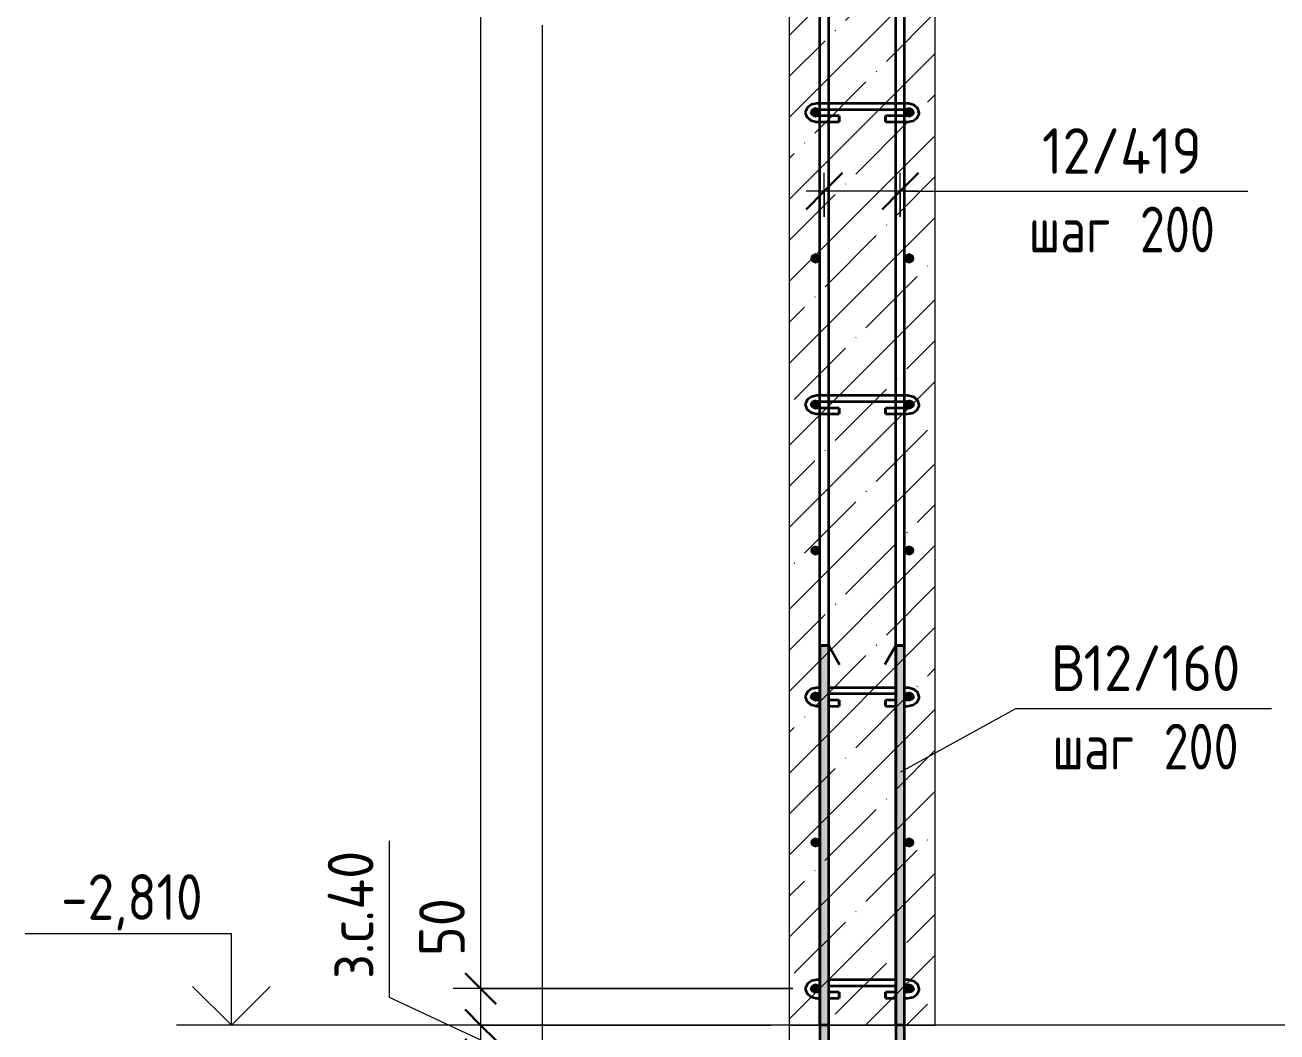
# Model space of a CAD drawing. Header units: millimetres. Extents: x -420 to 46222, y -4716 to 36443.
# Drawn here: x 38748 to 40462, y -2819 to -1440 of the extents above; entities that cross this region are included whole.
import ezdxf

# ---------------------------------------------------------------- set-up
doc = ezdxf.new("R2010")
doc.units = ezdxf.units.MM
for name, color, linetype, lineweight in [('AA_Dim', 7, 'Continuous', 9), ('AA_Dim-25', 7, 'Continuous', 9), ('AA_Oformlenie', 7, 'Continuous', 9), ('AA_Vinoska', 7, 'Continuous', 9), ('AA_Visotnaya otmetka', 7, 'Continuous', 9), ('AF_Stena', 7, 'Continuous', 20), ('AF_Stena_Опалубка', 253, 'Continuous', 20), ('KR_Armatura', 7, 'Continuous', 20), ('KR_Armatura_Tonkie', 7, 'Continuous', 20), ('KR_Fundament', 7, 'Continuous', 20)]:
    doc.layers.add(name, color=color, linetype=linetype, lineweight=lineweight)
doc.styles.add('ISOCPEUR_6', font='isocpeur.ttf', dxfattribs={"width": 0.9, "height": 62.5})
doc.styles.add('ISOCPEUR_7', font='isocpeur.ttf', dxfattribs={"width": 0.85, "height": 62.5})
doc.styles.add('ISOCPEUR_8', font='isocpeur.ttf', dxfattribs={"width": 0.8, "height": 62.5})
doc.dimstyles.new('00_Точн_3_знака__прозр__2', dxfattribs={"dimscale": 304.8, "dimtxt": 62.248823, "dimasz": 0.139436, "dimexe": 0.123031, "dimexo": 0.082021, "dimgap": 0.008202, "dimtad": 1, "dimdec": 3, "dimrnd": 0.001, "dimdsep": 46, "dimtxsty": 'ISOCPEUR_6', "dimblk1": 'OBLIQUE', "dimblk2": 'OBLIQUE', "dimsah": 1, "dimcen": 0.09, "dimdle": 0.123031, "dimazin": 0, "dimtfac": 1, "dimtdec": 4, "dimtix": 1, "dimtmove": 1, "dimatfit": 3, "dimfxl": 1, "dimtvp": 1, "dimtolj": 1, "dimtzin": 0, "dimlwd": 18, "dimlwe": 18, "dimarcsym": 2})
doc.dimstyles.new('00_Точн_3_знака__прозр__3', dxfattribs={"dimscale": 304.8, "dimtxt": 62.248823, "dimasz": 0.139436, "dimexe": 0.123031, "dimexo": 0.082021, "dimgap": 0.008202, "dimtad": 1, "dimdec": 3, "dimrnd": 0.001, "dimdsep": 46, "dimtxsty": 'ISOCPEUR_6', "dimblk1": 'OBLIQUE', "dimblk2": 'OBLIQUE', "dimsah": 1, "dimcen": 0.09, "dimdle": 0.123031, "dimazin": 0, "dimtfac": 1, "dimtdec": 4, "dimtix": 1, "dimtmove": 0, "dimatfit": 3, "dimfxl": 1, "dimtvp": 1, "dimtolj": 1, "dimtzin": 0, "dimlwd": 18, "dimlwe": 18, "dimarcsym": 2})
doc.dimstyles.new('10_Раскладка_арматуры_с_засечками_1', dxfattribs={"dimscale": 304.8, "dimtxt": 0.18, "dimasz": 0.164042, "dimexe": 0.082021, "dimexo": 0, "dimgap": 0, "dimtad": 1, "dimdec": 3, "dimrnd": 0.001, "dimdsep": 46, "dimtxsty": 'ISOCPEUR_8', "dimblk1": 'OBLIQUE', "dimblk2": 'OBLIQUE', "dimsah": 1, "dimcen": 0.09, "dimdle": 0.082021, "dimazin": 0, "dimtfac": 1, "dimtdec": 4, "dimtix": 1, "dimtmove": 0, "dimatfit": 3, "dimfxl": 1, "dimtvp": 1, "dimtolj": 1, "dimtzin": 0, "dimlwd": 18, "dimlwe": 18, "dimarcsym": 2})

# ---------------------------------------------------------------- blocks, each defined once
blk = doc.blocks.new('261_Шпилька массив _НесАрм_РабПлоск_ - 8 А240-4183291-2-2 Армирование')
at = {"layer": 'KR_Armatura_Tonkie', "lineweight": 35}
for p, q in [((1902.8, -1548), (1898.8, -1548)), ((1898.8, -1556), (1902.8, -1556)), ((1914.8, -1548), (1902.8, -1548)), ((1902.8, -1556), (1914.8, -1556)), ((2006.8, -1548), (1914.8, -1548)), ((1914.8, -1556), (2006.8, -1556)), ((2018.8, -1548), (2006.8, -1548)), ((2006.8, -1556), (2018.8, -1556)), ((2022.8, -1548), (2018.8, -1548)), ((2018.8, -1556), (2022.8, -1556)), ((1902.8, -1565), (1898.8, -1565)), ((1898.8, -1573), (1902.8, -1573)), ((1914.8, -1565), (1902.8, -1565)), ((1902.8, -1573), (1914.8, -1573)), ((1929.1, -1565), (1914.8, -1565)), ((1914.8, -1573), (1929.1, -1573)), ((1929.1, -1565), (1929.1, -1571.8)), ((1929.1, -1566.2), (1929.1, -1565.1)), ((1929.1, -1572.8), (1929.1, -1566.2)), ((1929.1, -1571.8), (1929.1, -1573)), ((2006.8, -1565), (1992.5, -1565)), ((1992.5, -1571.8), (1992.5, -1565)), ((1992.5, -1565.1), (1992.5, -1566.2)), ((1992.5, -1566.2), (1992.5, -1572.8)), ((1992.5, -1572.4), (1992.5, -1571.8)), ((1992.5, -1572.8), (1992.5, -1572.4)), ((1992.5, -1573), (1992.5, -1572.8)), ((1992.5, -1573), (2006.8, -1573)), ((2018.8, -1565), (2006.8, -1565)), ((2006.8, -1573), (2018.8, -1573)), ((2022.8, -1565), (2018.8, -1565)), ((2018.8, -1573), (2022.8, -1573)), ((1902.8, -1948), (1898.8, -1948)), ((1914.8, -1948), (1902.8, -1948)), ((2006.8, -1948), (1914.8, -1948)), ((2018.8, -1948), (2006.8, -1948)), ((2022.8, -1948), (2018.8, -1948)), ((1898.8, -1956), (1902.8, -1956)), ((1902.8, -1965), (1898.8, -1965)), ((1902.8, -1956), (1914.8, -1956)), ((1914.8, -1965), (1902.8, -1965)), ((1914.8, -1956), (2006.8, -1956)), ((1929.1, -1965), (1914.8, -1965)), ((1929.1, -1965), (1929.1, -1971.8)), ((1929.1, -1966.2), (1929.1, -1965.1)), ((1929.1, -1972.8), (1929.1, -1966.2)), ((2006.8, -1965), (1992.5, -1965)), ((1992.5, -1971.8), (1992.5, -1965)), ((1992.5, -1965.1), (1992.5, -1966.2)), ((1992.5, -1966.2), (1992.5, -1972.8)), ((2006.8, -1956), (2018.8, -1956)), ((2018.8, -1965), (2006.8, -1965)), ((2018.8, -1956), (2022.8, -1956)), ((2022.8, -1965), (2018.8, -1965)), ((1898.8, -1973), (1902.8, -1973)), ((1902.8, -1973), (1914.8, -1973)), ((1914.8, -1973), (1929.1, -1973)), ((1929.1, -1971.8), (1929.1, -1973)), ((1992.5, -1973), (1992.5, -1971.8)), ((1992.5, -1973), (2006.8, -1973)), ((2006.8, -1973), (2018.8, -1973)), ((2018.8, -1973), (2022.8, -1973)), ((1902.8, -2348), (1898.8, -2348)), ((2006.8, -2348), (1914.8, -2348)), ((2022.8, -2348), (2018.8, -2348)), ((1898.8, -2356), (1902.8, -2356)), ((1902.8, -2365), (1898.8, -2365)), ((1914.8, -2356), (2006.8, -2356)), ((1929.1, -2365), (1914.8, -2365)), ((1929.1, -2365), (1929.1, -2371.8)), ((1929.1, -2366.2), (1929.1, -2365.1)), ((2006.8, -2365), (1992.5, -2365)), ((1992.5, -2371.8), (1992.5, -2365)), ((1992.5, -2365.1), (1992.5, -2366.2)), ((2018.8, -2356), (2022.8, -2356)), ((2022.8, -2365), (2018.8, -2365)), ((1898.8, -2373), (1902.8, -2373)), ((1914.8, -2373), (1929.1, -2373)), ((1929.1, -2372.8), (1929.1, -2366.2)), ((1929.1, -2371.8), (1929.1, -2373)), ((1992.5, -2366.2), (1992.5, -2372.8)), ((1992.5, -2373), (1992.5, -2371.8)), ((1992.5, -2373), (2006.8, -2373)), ((2018.8, -2373), (2022.8, -2373)), ((1902.8, -2748), (1898.8, -2748)), ((1898.8, -2756), (1902.8, -2756)), ((2006.8, -2748), (1914.8, -2748)), ((1914.8, -2756), (2006.8, -2756)), ((2022.8, -2748), (2018.8, -2748)), ((2018.8, -2756), (2022.8, -2756)), ((1902.8, -2765), (1898.8, -2765)), ((1898.8, -2773), (1902.8, -2773)), ((1929.1, -2765), (1914.8, -2765)), ((1914.8, -2773), (1929.1, -2773)), ((1929.1, -2765), (1929.1, -2771.8)), ((1929.1, -2766.2), (1929.1, -2765.1)), ((1929.1, -2772.8), (1929.1, -2766.2)), ((1929.1, -2771.8), (1929.1, -2773)), ((2006.8, -2765), (1992.5, -2765)), ((1992.5, -2771.8), (1992.5, -2765)), ((1992.5, -2765.1), (1992.5, -2766.2)), ((1992.5, -2766.2), (1992.5, -2772.8)), ((1992.5, -2773), (1992.5, -2771.8)), ((1992.5, -2773), (2006.8, -2773)), ((2022.8, -2765), (2018.8, -2765)), ((2018.8, -2773), (2022.8, -2773))]:
    blk.add_line(p, q, dxfattribs=at)
at = {"layer": 'KR_Armatura_Tonkie', "lineweight": 35, "flags": 128}
for points in [[(1898.8, -1548), (1891.2, -1549.5), (1885.6, -1553.4), (1882.9, -1558.9), (1882.8, -1560.5)], [(1890.8, -1560.5), (1891.8, -1558.5), (1895.5, -1556.4), (1898.8, -1556)], [(2038.8, -1560.5), (2037, -1554.6), (2032, -1550.2), (2024.7, -1548.1), (2022.8, -1548)], [(2022.8, -1556), (2027.8, -1557.1), (2030.5, -1559.3), (2030.8, -1560.5)], [(1882.8, -1560.5), (1884.7, -1566.4), (1889.7, -1570.8), (1897, -1572.9), (1898.8, -1573)], [(1898.8, -1565), (1893.8, -1563.9), (1891.2, -1561.7), (1890.8, -1560.5)], [(2022.8, -1573), (2030.4, -1571.5), (2036, -1567.6), (2038.7, -1562.1), (2038.8, -1560.5)], [(2030.8, -1560.5), (2029.9, -1562.5), (2026.1, -1564.5), (2022.8, -1565)], [(1898.8, -1948), (1891.2, -1949.5), (1885.6, -1953.4), (1882.9, -1958.9), (1882.8, -1960.5)], [(2038.8, -1960.5), (2037, -1954.6), (2032, -1950.2), (2024.7, -1948.1), (2022.8, -1948)], [(1882.8, -1960.5), (1884.7, -1966.4), (1889.7, -1970.8), (1897, -1972.9), (1898.8, -1973)], [(1890.8, -1960.5), (1891.8, -1958.5), (1895.5, -1956.4), (1898.8, -1956)], [(1898.8, -1965), (1893.8, -1963.9), (1891.2, -1961.7), (1890.8, -1960.5)], [(2022.8, -1956), (2027.8, -1957.1), (2030.5, -1959.3), (2030.8, -1960.5)], [(2022.8, -1973), (2030.4, -1971.5), (2036, -1967.6), (2038.7, -1962.1), (2038.8, -1960.5)], [(2030.8, -1960.5), (2029.9, -1962.5), (2026.1, -1964.5), (2022.8, -1965)], [(1898.8, -2348), (1891.2, -2349.5), (1885.6, -2353.4), (1882.9, -2358.9), (1882.8, -2360.5)], [(2038.8, -2360.5), (2037, -2354.6), (2032, -2350.2), (2024.7, -2348.1), (2022.8, -2348)], [(1882.8, -2360.5), (1884.7, -2366.4), (1889.7, -2370.8), (1897, -2372.9), (1898.8, -2373)], [(1890.8, -2360.5), (1891.8, -2358.5), (1895.5, -2356.4), (1898.8, -2356)], [(1898.8, -2365), (1893.8, -2363.9), (1891.2, -2361.7), (1890.8, -2360.5)], [(2022.8, -2356), (2027.8, -2357.1), (2030.5, -2359.3), (2030.8, -2360.5)], [(2022.8, -2373), (2030.4, -2371.5), (2036, -2367.6), (2038.7, -2362.1), (2038.8, -2360.5)], [(2030.8, -2360.5), (2029.9, -2362.5), (2026.1, -2364.5), (2022.8, -2365)], [(1898.8, -2748), (1891.2, -2749.5), (1885.6, -2753.4), (1882.9, -2758.9), (1882.8, -2760.5)], [(1890.8, -2760.5), (1891.8, -2758.5), (1895.5, -2756.4), (1898.8, -2756)], [(2038.8, -2760.5), (2037, -2754.6), (2032, -2750.2), (2024.7, -2748.1), (2022.8, -2748)], [(2022.8, -2756), (2027.8, -2757.1), (2030.5, -2759.3), (2030.8, -2760.5)], [(1882.8, -2760.5), (1884.7, -2766.4), (1889.7, -2770.8), (1897, -2772.9), (1898.8, -2773)], [(1898.8, -2765), (1893.8, -2763.9), (1891.2, -2761.7), (1890.8, -2760.5)], [(2022.8, -2773), (2030.4, -2771.5), (2036, -2767.6), (2038.7, -2762.1), (2038.8, -2760.5)], [(2030.8, -2760.5), (2029.9, -2762.5), (2026.1, -2764.5), (2022.8, -2765)]]:
    blk.add_lwpolyline(points, dxfattribs=at)
blk = doc.blocks.new('265_Выпуск П одной длины _НесАрм_РабПлоск_ - В1 _d12_ t250-4071037-2-2 Армирование')
at = {"layer": 'KR_Armatura_Tonkie', "lineweight": 35}
for points in [[(1907.3, -3016), (1914.8, -3016), (1914.6, -2290), (1902.8, -2290), (1903, -3016), (1905.8, -3016)], [(2010.5, -3016), (2018.8, -3016), (2018.6, -2290), (2006.8, -2290), (2007.1, -3016), (2009.8, -3016)], [(1944.8, -3058), (1944.8, -3046), (1936.5, -3044.8), (1929.8, -3042), (1923.6, -3037.2), (1918.8, -3031), (1915.8, -3023.8), (1914.6, -3016), (1902.8, -3016), (1904.3, -3026.9), (1908.5, -3037), (1915.5, -3046), (1924.3, -3052.6), (1934, -3056.6), (1939.8, -3057.3)], [(1976.8, -3058), (1987.7, -3056.6), (1997.8, -3052.4), (2006.9, -3045.2), (2013.2, -3037), (2017.4, -3026.9), (2018.6, -3016), (2006.8, -3016), (2005.5, -3024.4), (2002.8, -3031), (1998, -3037.2), (1991.8, -3042), (1984.6, -3045), (1976.8, -3046.2), (1976.8, -3057.8)], [(1976.8, -3058), (1976.8, -3046), (1944.8, -3046.2), (1944.8, -3058), (1969.9, -3058)]]:
    blk.add_hatch(color=256, dxfattribs=at).paths.add_polyline_path(points)
for p, q in [((1902.8, -2290), (1902.8, -2810)), ((1902.8, -2290), (1914.8, -2290)), ((1914.6, -2290), (1903, -2290)), ((1914.8, -2810), (1914.8, -2290)), ((1914.8, -2290), (1929.8, -2316)), ((2006.8, -2290), (1991.8, -2316)), ((2006.8, -2290), (2006.8, -2810)), ((2006.8, -2290), (2018.8, -2290)), ((2011.3, -2290), (2007, -2290)), ((2018.6, -2290), (2011.3, -2290)), ((2018.8, -2810), (2018.8, -2290)), ((1902.8, -2810), (1902.8, -2850)), ((1914.8, -2850), (1914.8, -2810)), ((2006.8, -2810), (2006.8, -2850)), ((2018.8, -2850), (2018.8, -2810)), ((1902.8, -2850), (1902.8, -2862)), ((1902.8, -2862), (1902.8, -3016)), ((1914.8, -2862), (1914.8, -2850)), ((1914.8, -3016), (1914.8, -2862)), ((2006.8, -2850), (2006.8, -2862)), ((2006.8, -2862), (2006.8, -3016)), ((2018.8, -2862), (2018.8, -2850)), ((2018.8, -3016), (2018.8, -2862)), ((1976.8, -3046), (1944.8, -3046)), ((1944.8, -3058), (1976.8, -3058))]:
    blk.add_line(p, q, dxfattribs=at)
at = {"layer": 'KR_Armatura_Tonkie', "lineweight": 35, "flags": 128}
for points in [[(1902.8, -3016), (1904.8, -3028.7), (1910.5, -3040.2), (1916.1, -3046)], [(1944.8, -3046), (1934.2, -3044), (1924.9, -3038.4), (1918.2, -3029.9), (1915, -3019.5), (1914.8, -3016)], [(2006.8, -3016), (2004.9, -3026.7), (1999.3, -3035.9), (1990.7, -3042.6), (1980.4, -3045.8), (1976.8, -3046)], [(2005.5, -3046), (2010.3, -3041.4), (2016.4, -3030.1), (2018.8, -3017.5), (2018.8, -3016)], [(1916.1, -3046), (1919.4, -3049.4), (1930.7, -3055.5), (1943.3, -3058), (1944.8, -3058)], [(1976.8, -3058), (1989.5, -3056), (2001, -3050.3), (2005.5, -3046)]]:
    blk.add_lwpolyline(points, dxfattribs=at)
blk = doc.blocks.new('265_Выпуск П одной длины _НесАрм_РабПлоск_ - В1 _d12_ t250-V16-2-2 Армирование')
at = {"layer": 'KR_Armatura_Tonkie', "lineweight": 35}
for p, q in [((1902.8, -2290), (1902.8, -2810)), ((1914.6, -2290), (1903, -2290)), ((1903, -2290), (1914.6, -2290)), ((1914.8, -2810), (1914.8, -2290)), ((1914.8, -2290), (1929.8, -2316)), ((2006.8, -2290), (1991.8, -2316)), ((2006.8, -2290), (2006.8, -2810)), ((2007, -2290), (2011.3, -2290)), ((2011.3, -2290), (2007, -2290)), ((2011.3, -2290), (2018.6, -2290)), ((2018.6, -2290), (2011.3, -2290)), ((2018.8, -2810), (2018.8, -2290)), ((1902.8, -2810), (1902.8, -2850)), ((1914.8, -2850), (1914.8, -2810)), ((2006.8, -2810), (2006.8, -2850)), ((2018.8, -2850), (2018.8, -2810)), ((1902.8, -2850), (1902.8, -2862)), ((1902.8, -2862), (1902.8, -3016)), ((1914.8, -2862), (1914.8, -2850)), ((1914.8, -2874.9), (1914.8, -2862)), ((2006.8, -2862), (2006.8, -3016)), ((2018.8, -3016), (2018.8, -2862)), ((2006.8, -3016), (2005.1, -3025.5)), ((2004, -3028), (2000.1, -3034.5)), ((1976.8, -3046), (1952.8, -3046)), ((1989.3, -3043), (1981.8, -3045.3)), ((1998.7, -3036.4), (1991.1, -3042.3)), ((1944.8, -3058), (1976.8, -3058))]:
    blk.add_line(p, q, dxfattribs=at)
at = {"layer": 'KR_Armatura_Tonkie', "lineweight": 35, "flags": 128}
for points in [[(2018.2, -3020.4), (2018.8, -3017.5), (2018.8, -3016)], [(1904.7, -3027.8), (1904.8, -3028.7), (1906.1, -3031.4)], [(2015, -3032.7), (2016.4, -3030.1), (2016.7, -3028.6)], [(1909.7, -3038.7), (1910.5, -3040.2), (1912.5, -3042.3)], [(1917.7, -3047.7), (1919.4, -3049.4), (1921.4, -3050.5)], [(2008.5, -3043.1), (2010.3, -3041.4), (2011.3, -3039.6)], [(1928.1, -3054.1), (1930.7, -3055.5), (1932.2, -3055.8)], [(1940.4, -3057.4), (1943.3, -3058), (1944.8, -3058)]]:
    blk.add_lwpolyline(points, dxfattribs=at)
blk = doc.blocks.new('265_Выпуск П одной длины _НесАрм_РабПлоск_ - В1 _d12_ t250-V17-2-2 Армирование')
at = {"layer": 'KR_Armatura_Tonkie', "lineweight": 35}
for p, q in [((1902.8, -2290), (1902.8, -2347.9)), ((1914.6, -2290), (1903, -2290)), ((1903, -2290), (1914.6, -2290)), ((1914.8, -2347.9), (1914.8, -2290)), ((1914.8, -2290), (1929.8, -2316)), ((2006.8, -2290), (1991.8, -2316)), ((2006.8, -2290), (2006.8, -2347.9)), ((2007, -2290), (2011.3, -2290)), ((2007.6, -2290), (2007, -2290)), ((2008.6, -2290), (2007.6, -2290)), ((2011.3, -2290), (2008.6, -2290)), ((2011.3, -2290), (2018.6, -2290)), ((2018.6, -2290), (2011.3, -2290)), ((2018.8, -2347.9), (2018.8, -2290)), ((1902.8, -2356), (1902.8, -2365)), ((1914.8, -2365), (1914.8, -2356)), ((2006.8, -2356), (2006.8, -2365)), ((2018.8, -2365), (2018.8, -2356)), ((1902.8, -2373), (1902.8, -2748)), ((1914.8, -2748), (1914.8, -2373)), ((2006.8, -2373), (2006.8, -2748)), ((2018.8, -2748), (2018.8, -2373)), ((1902.8, -2756), (1902.8, -2765)), ((1914.8, -2765), (1914.8, -2756)), ((2006.8, -2756), (2006.8, -2765)), ((2018.8, -2765), (2018.8, -2756)), ((1902.8, -2773), (1902.8, -2810)), ((1914.8, -2810), (1914.8, -2773)), ((2006.8, -2773), (2006.8, -2810)), ((2018.8, -2810), (2018.8, -2773)), ((1902.8, -2810), (1902.8, -2850)), ((1914.8, -2850), (1914.8, -2810)), ((2006.8, -2810), (2006.8, -2850)), ((2018.8, -2850), (2018.8, -2810)), ((1902.8, -2850), (1902.8, -2862)), ((1902.8, -2862), (1902.8, -3016)), ((1914.8, -2862), (1914.8, -2850)), ((1914.8, -2874.9), (1914.8, -2862)), ((2006.8, -2862), (2006.8, -3016)), ((2018.8, -3016), (2018.8, -2862)), ((2006.8, -3016), (2005.1, -3025.5)), ((2004, -3028), (2000.1, -3034.5)), ((1976.8, -3046), (1952.8, -3046)), ((1989.3, -3043), (1981.8, -3045.3)), ((1998.7, -3036.4), (1991.1, -3042.3)), ((1944.8, -3058), (1976.8, -3058))]:
    blk.add_line(p, q, dxfattribs=at)
at = {"layer": 'KR_Armatura_Tonkie', "lineweight": 35, "flags": 128}
for points in [[(2018.2, -3020.4), (2018.8, -3017.5), (2018.8, -3016)], [(1904.7, -3027.8), (1904.8, -3028.7), (1906.1, -3031.4)], [(2015, -3032.7), (2016.4, -3030.1), (2016.7, -3028.6)], [(1909.7, -3038.7), (1910.5, -3040.2), (1912.5, -3042.3)], [(1917.7, -3047.7), (1919.4, -3049.4), (1921.4, -3050.5)], [(2008.5, -3043.1), (2010.3, -3041.4), (2011.3, -3039.6)], [(1928.1, -3054.1), (1930.7, -3055.5), (1932.2, -3055.8)], [(1940.4, -3057.4), (1943.3, -3058), (1944.8, -3058)]]:
    blk.add_lwpolyline(points, dxfattribs=at)
blk = doc.blocks.new('011_Прямоугольник обрыва _ЭлУзла_ - 011_Прямоугольник обрыва _ЭлУзла_-4189075-2-2 Армирование')
at = {"layer": 'AA_Oformlenie'}
blk.add_line((1523.1, -3277.3), (1523.1, -1440.5), dxfattribs=at)
blk = doc.blocks.new('DIMBLOCK93-2-2 Армирование')
at = {"layer": 'AA_Dim-25', "lineweight": 30}
for p, q in [((39371.3, 1240), (39350.1, 1261.3)), ((39371.3, 1240), (39392.6, 1218.8)), ((39371.3, -2760), (39350.1, -2738.8)), ((39371.3, -2760), (39392.6, -2781.2))]:
    blk.add_line(p, q, dxfattribs=at)
at = {"layer": 'AA_Dim-25', "lineweight": 18}
for p, q in [((39799, 1240), (39333.8, 1240)), ((39371.3, 1240), (39371.3, -2760)), ((39371.3, 1240), (39799, 1240)), ((39799, -2760), (39333.8, -2760)), ((39371.3, -2760), (39799, -2760))]:
    blk.add_line(p, q, dxfattribs=at)
at = {"layer": 'AA_Dim-25', "color": 0, "lineweight": 18, "insert": (39287.2, -980.3), "char_height": 62.5, "width": 528.636, "attachment_point": 1, "rotation": 90, "line_spacing_factor": 1.149209, "style": 'ISOCPEUR_6'}
blk.add_mtext('200х20=4000', dxfattribs=at)
blk = doc.blocks.new('_Oblique')
at = {"color": 0, "linetype": 'ByBlock', "lineweight": -2}
blk.add_line((-0.5, -0.5), (0.5, 0.5), dxfattribs=at)
blk = doc.blocks.new('DIMBLOCK94-2-2 Армирование')
at = {"layer": 'AA_Dim-25', "lineweight": 18}
for p, q in [((39371.3, -2636.6), (39371.3, -2740.6)), ((39371.3, -2740.6), (39371.3, -2785)), ((39799, -2760), (39333.8, -2760)), ((39371.3, -2760), (39371.3, -2810)), ((39371.3, -2760), (39799, -2760)), ((39769, -2810), (39333.8, -2810)), ((39371.3, -2810), (39769, -2810))]:
    blk.add_line(p, q, dxfattribs=at)
at = {"layer": 'AA_Dim-25', "lineweight": 30}
for p, q in [((39371.3, -2760), (39350.1, -2738.8)), ((39371.3, -2760), (39392.6, -2781.2)), ((39371.3, -2810), (39350.1, -2788.8)), ((39371.3, -2810), (39392.6, -2831.2))]:
    blk.add_line(p, q, dxfattribs=at)
at = {"layer": 'AA_Dim-25', "color": 0, "lineweight": 18, "insert": (39287.2, -2715.6), "char_height": 62.5, "width": 94.81, "attachment_point": 1, "rotation": 90, "line_spacing_factor": 1.149209, "style": 'ISOCPEUR_6'}
blk.add_mtext('50', dxfattribs=at)
blk = doc.blocks.new('DIMBLOCK95-2-2 Армирование')
at = {"layer": 'AA_Dim-25', "lineweight": 18}
for p, q in [((39246.3, -2557.5), (39246.3, -2771.7)), ((39246.3, -2771.7), (39371.3, -2830)), ((39769, -2810), (39333.8, -2810)), ((39371.3, -2810), (39371.3, -2850)), ((39371.3, -2810), (39769, -2810)), ((39809, -2850), (39333.8, -2850)), ((39371.3, -2850), (39809, -2850))]:
    blk.add_line(p, q, dxfattribs=at)
at = {"layer": 'AA_Dim-25', "lineweight": 30}
for p, q in [((39371.3, -2810), (39350.1, -2788.8)), ((39371.3, -2810), (39392.6, -2831.2)), ((39371.3, -2850), (39350.1, -2828.8)), ((39371.3, -2850), (39392.6, -2871.2))]:
    blk.add_line(p, q, dxfattribs=at)
at = {"layer": 'AA_Dim-25', "color": 0, "lineweight": 18, "insert": (39162.1, -2746.7), "char_height": 62.5, "width": 226.969, "attachment_point": 1, "rotation": 90, "line_spacing_factor": 1.149209, "style": 'ISOCPEUR_6'}
blk.add_mtext('з.с.40', dxfattribs=at)
blk = doc.blocks.new('Высотные отметки - Стрелка вверх-400292-2-2 Армирование')
at = {"layer": 'AA_Vinoska'}
for p, q in [((1096.9, -2685), (814.4, -2685)), ((1096.9, -2810), (1096.9, -2685)), ((1096.9, -2810), (1043.8, -2757)), ((1096.9, -2810), (1149.9, -2757)), ((1171.9, -2810), (1021.9, -2810))]:
    blk.add_line(p, q, dxfattribs=at)
blk = doc.blocks.new('042_М_Арматуры - Диам длина поз _ Комментарий-3662934-2-2 Армирование')
at = {"layer": 'AA_Vinoska'}
blk.add_line((2608.7, -2641.8), (2958.7, -2641.8), dxfattribs=at)
blk = doc.blocks.new('DIMBLOCK98-2-2 Армирование')
at = {"layer": 'AA_Dim-25', "lineweight": 30}
for p, q in [((39842, -1668), (39867, -1643)), ((39946, -1668), (39971, -1643)), ((39842, -1668), (39817, -1693)), ((39946, -1668), (39921, -1693))]:
    blk.add_line(p, q, dxfattribs=at)
at = {"layer": 'AA_Dim-25', "lineweight": 18}
for p, q in [((39842, -1703.3), (39842, -1643)), ((39946, -1703.3), (39946, -1643)), ((39971, -1668), (39817, -1668)), ((39842, -1668), (39842, -1703.3)), ((39946, -1668), (39946, -1703.3))]:
    blk.add_line(p, q, dxfattribs=at)

msp = doc.modelspace()

# ---------------------------------------------------------------- hatches: boundary and pattern name
at = {"layer": 'AF_Stena', "lineweight": 9}
h = msp.add_hatch(dxfattribs=at)
h.set_pattern_fill('FP_13', color=256, style=0, pattern_type=2)
h.set_pattern_definition([(45, (42073.945, 825), (-56.1266, 56.1266), []), (45, (42130.07, 825), (-56.1266, 56.1266), [99.219, -19.844, 0.8382, -19.006])])
h.paths.add_polyline_path([(39794.0101, -2810), (39994.0101, -2810), (39994.0101, 1415), (39794.0101, 1415), (39794.0101, -2763.0341)])
h.paths.add_polyline_path([(39901.0101, 3345), (39994.0101, 3345), (39994.0101, 3580), (39964.0101, 3580), (39964.0101, 3417), (39962.5789, 3406.1296), (39958.2195, 3395.7868), (39950.9878, 3386.7485), (39943.0101, 3380.6269), (39932.8805, 3376.4311), (39922.0101, 3375), (39866.0101, 3375), (39855.1397, 3376.4311), (39844.7969, 3380.7905), (39836.3116, 3387.3015), (39829.637, 3396), (39825.4412, 3406.1296), (39824.0101, 3417), (39824.0101, 3580), (39794.0101, 3580), (39794.0101, 3345), (39900.7969, 3345)])
h.paths.add_polyline_path([(39922.0101, 3387), (39929.7746, 3388.0222), (39937.0101, 3391.0192), (39943.3869, 3396), (39947.9908, 3402), (39950.9878, 3409.2354), (39952.0101, 3417), (39950.9878, 3424.7645), (39947.9908, 3432), (39943.0101, 3438.4264), (39906.0577, 3475.3787), (39914.543, 3483.864), (39952.0101, 3446.6984), (39952.0101, 3580), (39836.0101, 3580), (39836.0101, 3417), (39837.0323, 3409.2354), (39840.0293, 3402), (39845.0101, 3395.6232), (39851.0101, 3391.0192), (39858.2455, 3388.0222), (39866.0101, 3387), (39892.7045, 3387), (39892.3116, 3387.3015), (39855.146, 3424.467), (39863.6313, 3432.9523), (39901.0101, 3395.6232), (39907.0101, 3391.0192), (39914.2455, 3388.0222)])
at = {"layer": 'KR_Armatura'}
h = msp.add_hatch(color=256, dxfattribs=at)
edge = h.paths.add_edge_path()
edge.add_arc((39830.0101, -1560), 6, 0, 360)
for points in [[(39830.0101, -1566), (39835.2062, -1563), (39835.2062, -1557), (39830.0101, -1554), (39824.8139, -1557), (39824.8139, -1563), (39826.0244, -1563.6989)], [(39958.0101, -1566), (39963.2062, -1563), (39963.2062, -1557), (39958.0101, -1554), (39952.8139, -1557), (39952.8139, -1563), (39954.0244, -1563.6989)], [(39830.0101, -1766), (39835.2062, -1763), (39835.2062, -1757), (39830.0101, -1754), (39824.8139, -1757), (39824.8139, -1763)], [(39958.0101, -1766), (39963.2062, -1763), (39963.2062, -1757), (39958.0101, -1754), (39952.8139, -1757), (39952.8139, -1763)], [(39830.0101, -1966), (39835.2062, -1963), (39835.2062, -1957), (39830.0101, -1954), (39824.8139, -1957), (39824.8139, -1963), (39825.6406, -1963.4773)], [(39958.0101, -1966), (39963.2062, -1963), (39963.2062, -1957), (39958.0101, -1954), (39952.8139, -1957), (39952.8139, -1963), (39953.6406, -1963.4773)], [(39830.0101, -2166), (39835.2062, -2163), (39835.2062, -2157), (39830.0101, -2154), (39824.8139, -2157), (39824.8139, -2163)], [(39958.0101, -2166), (39963.2062, -2163), (39963.2062, -2157), (39958.0101, -2154), (39952.8139, -2157), (39952.8139, -2163)], [(39830.0101, -2366), (39835.2062, -2363), (39835.2062, -2357), (39830.0101, -2354), (39824.8139, -2357), (39824.8139, -2363), (39825.2568, -2363.2557)], [(39958.0101, -2366), (39963.2062, -2363), (39963.2062, -2357), (39958.0101, -2354), (39952.8139, -2357), (39952.8139, -2363), (39953.2568, -2363.2557)], [(39830.0101, -2566), (39835.2062, -2563), (39835.2062, -2557), (39830.0101, -2554), (39824.8139, -2557), (39824.8139, -2563)], [(39958.0101, -2566), (39963.2062, -2563), (39963.2062, -2557), (39958.0101, -2554), (39952.8139, -2557), (39953.0649, -2563.1449)], [(39830.0101, -2766), (39835.2062, -2763), (39835.2062, -2757), (39830.0101, -2754), (39824.8139, -2757), (39824.873, -2763.0341)], [(39958.0101, -2766), (39963.2062, -2763), (39963.2062, -2757), (39958.0101, -2754), (39952.8139, -2757), (39952.873, -2763.0341)]]:
    msp.add_hatch(color=256, dxfattribs=at).paths.add_polyline_path(points)
h = msp.add_hatch(color=256, dxfattribs=at)
edge = h.paths.add_edge_path()
edge.add_arc((39958.0101, -1560), 6, 0, 360)
h = msp.add_hatch(color=256, dxfattribs=at)
edge = h.paths.add_edge_path()
edge.add_arc((39830.0101, -1760), 6, 0, 360)
h = msp.add_hatch(color=256, dxfattribs=at)
edge = h.paths.add_edge_path()
edge.add_arc((39958.0101, -1760), 6, 0, 360)
h = msp.add_hatch(color=256, dxfattribs=at)
edge = h.paths.add_edge_path()
edge.add_arc((39830.0101, -1960), 6, 0, 360)
h = msp.add_hatch(color=256, dxfattribs=at)
edge = h.paths.add_edge_path()
edge.add_arc((39958.0101, -1960), 6, 0, 360)
h = msp.add_hatch(color=256, dxfattribs=at)
edge = h.paths.add_edge_path()
edge.add_arc((39830.0101, -2160), 6, 0, 360)
h = msp.add_hatch(color=256, dxfattribs=at)
edge = h.paths.add_edge_path()
edge.add_arc((39958.0101, -2160), 6, 0, 360)
h = msp.add_hatch(color=256, dxfattribs=at)
edge = h.paths.add_edge_path()
edge.add_arc((39830.0101, -2360), 6, 0, 360)
h = msp.add_hatch(color=256, dxfattribs=at)
edge = h.paths.add_edge_path()
edge.add_arc((39958.0101, -2360), 6, 0, 360)
h = msp.add_hatch(color=256, dxfattribs=at)
edge = h.paths.add_edge_path()
edge.add_arc((39830.0101, -2560), 6, 0, 360)
h = msp.add_hatch(color=256, dxfattribs=at)
edge = h.paths.add_edge_path()
edge.add_arc((39958.0101, -2560), 6, 0, 360)
h = msp.add_hatch(color=256, dxfattribs=at)
edge = h.paths.add_edge_path()
edge.add_arc((39830.0101, -2760), 6, 0, 360)
h = msp.add_hatch(color=256, dxfattribs=at)
edge = h.paths.add_edge_path()
edge.add_arc((39958.0101, -2760), 6, 0, 360)

# ---------------------------------------------------------------- linework, layer by layer
at = {"layer": 'AA_Vinoska'}
for p, q in [((39951.6683, -1668.0669), (40071.9023, -1668.0669)), ((39946.8053, -2463.3479), (40104.3533, -2376.2819))]:
    msp.add_line(p, q, dxfattribs=at)
at = {"layer": 'AA_Visotnaya otmetka'}
for q in [(39030.05, -2810), (40117.7567, -2810)]:
    msp.add_line((40117.7567, -2810), q, dxfattribs=at)
at = {"layer": 'AF_Stena_Опалубка'}
for p, q in [((39794.0101, 1415), (39794.0101, -2810)), ((39994.0101, -2810), (39994.0101, 1415)), ((39794.0101, -2810), (39994.0101, -2810))]:
    msp.add_line(p, q, dxfattribs=at)
at = {"layer": 'KR_Armatura'}
for p, q in [((39830.0101, -1554), (39824.8139, -1557)), ((39824.8139, -1557), (39824.8139, -1563)), ((39835.2062, -1557), (39830.0101, -1554)), ((39835.2062, -1563), (39835.2062, -1557)), ((39958.0101, -1554), (39952.8139, -1557)), ((39952.8139, -1557), (39952.8139, -1563)), ((39963.2062, -1557), (39958.0101, -1554)), ((39963.2062, -1563), (39963.2062, -1557)), ((39824.8139, -1563), (39826.0244, -1563.6989)), ((39826.0244, -1563.6989), (39830.0101, -1566)), ((39830.0101, -1566), (39835.2062, -1563)), ((39952.8139, -1563), (39954.0244, -1563.6989)), ((39954.0244, -1563.6989), (39958.0101, -1566)), ((39958.0101, -1566), (39963.2062, -1563)), ((39830.0101, -1754), (39824.8139, -1757)), ((39824.8139, -1757), (39824.8139, -1763)), ((39824.8139, -1763), (39830.0101, -1766)), ((39835.2062, -1757), (39830.0101, -1754)), ((39830.0101, -1766), (39835.2062, -1763)), ((39835.2062, -1763), (39835.2062, -1757)), ((39958.0101, -1754), (39952.8139, -1757)), ((39952.8139, -1757), (39952.8139, -1763)), ((39952.8139, -1763), (39958.0101, -1766)), ((39963.2062, -1757), (39958.0101, -1754)), ((39958.0101, -1766), (39963.2062, -1763)), ((39963.2062, -1763), (39963.2062, -1757)), ((39830.0101, -1954), (39824.8139, -1957)), ((39835.2062, -1957), (39830.0101, -1954)), ((39958.0101, -1954), (39952.8139, -1957)), ((39963.2062, -1957), (39958.0101, -1954)), ((39824.8139, -1957), (39824.8139, -1963)), ((39824.8139, -1963), (39825.6406, -1963.4773)), ((39825.6406, -1963.4773), (39830.0101, -1966)), ((39830.0101, -1966), (39835.2062, -1963)), ((39835.2062, -1963), (39835.2062, -1957)), ((39952.8139, -1957), (39952.8139, -1963)), ((39952.8139, -1963), (39953.6406, -1963.4773)), ((39953.6406, -1963.4773), (39958.0101, -1966)), ((39958.0101, -1966), (39963.2062, -1963)), ((39963.2062, -1963), (39963.2062, -1957)), ((39830.0101, -2154), (39824.8139, -2157)), ((39824.8139, -2157), (39824.8139, -2163)), ((39835.2062, -2157), (39830.0101, -2154)), ((39835.2062, -2163), (39835.2062, -2157)), ((39958.0101, -2154), (39952.8139, -2157)), ((39952.8139, -2157), (39952.8139, -2163)), ((39963.2062, -2157), (39958.0101, -2154)), ((39963.2062, -2163), (39963.2062, -2157)), ((39824.8139, -2163), (39830.0101, -2166)), ((39830.0101, -2166), (39835.2062, -2163)), ((39952.8139, -2163), (39958.0101, -2166)), ((39958.0101, -2166), (39963.2062, -2163)), ((39830.0101, -2354), (39824.8139, -2357)), ((39824.8139, -2357), (39824.8139, -2363)), ((39824.8139, -2363), (39825.2568, -2363.2557)), ((39825.2568, -2363.2557), (39830.0101, -2366)), ((39835.2062, -2357), (39830.0101, -2354)), ((39830.0101, -2366), (39835.2062, -2363)), ((39835.2062, -2363), (39835.2062, -2357)), ((39958.0101, -2354), (39952.8139, -2357)), ((39952.8139, -2357), (39952.8139, -2363)), ((39952.8139, -2363), (39953.2568, -2363.2557)), ((39953.2568, -2363.2557), (39958.0101, -2366)), ((39963.2062, -2357), (39958.0101, -2354)), ((39958.0101, -2366), (39963.2062, -2363)), ((39963.2062, -2363), (39963.2062, -2357)), ((39830.0101, -2554), (39824.8139, -2557)), ((39835.2062, -2557), (39830.0101, -2554)), ((39958.0101, -2554), (39952.8139, -2557)), ((39963.2062, -2557), (39958.0101, -2554)), ((39824.8139, -2557), (39824.8139, -2563)), ((39824.8139, -2563), (39830.0101, -2566)), ((39830.0101, -2566), (39835.2062, -2563)), ((39835.2062, -2563), (39835.2062, -2557)), ((39952.8139, -2557), (39953.0649, -2563.1449)), ((39953.0649, -2563.1449), (39958.0101, -2566)), ((39958.0101, -2566), (39963.2062, -2563)), ((39963.2062, -2563), (39963.2062, -2557)), ((39830.0101, -2754), (39824.8139, -2757)), ((39824.8139, -2757), (39824.873, -2763.0341)), ((39835.2062, -2757), (39830.0101, -2754)), ((39835.2062, -2763), (39835.2062, -2757)), ((39958.0101, -2754), (39952.8139, -2757)), ((39952.8139, -2757), (39952.873, -2763.0341)), ((39963.2062, -2757), (39958.0101, -2754)), ((39963.2062, -2763), (39963.2062, -2757)), ((39824.873, -2763.0341), (39830.0101, -2766)), ((39830.0101, -2766), (39835.2062, -2763)), ((39952.873, -2763.0341), (39958.0101, -2766)), ((39958.0101, -2766), (39963.2062, -2763))]:
    msp.add_line(p, q, dxfattribs=at)
for centre in [(39830.0101, -1560), (39958.0101, -1560), (39830.0101, -1760), (39958.0101, -1760), (39830.0101, -1960), (39958.0101, -1960), (39830.0101, -2160), (39958.0101, -2160), (39830.0101, -2360), (39958.0101, -2360), (39830.0101, -2560), (39958.0101, -2560), (39830.0101, -2760), (39958.0101, -2760)]:
    msp.add_circle(centre, 6, dxfattribs=at)
at = {"layer": 'KR_Armatura_Tonkie', "lineweight": 35}
for p, q in [((39836.0101, -2810), (39836.0101, 1385)), ((39848.0101, -2810), (39848.0101, 1385)), ((39940.0101, -2810), (39940.0101, 1385)), ((39952.0101, -2810), (39952.0101, 1385)), ((39848.0101, -2810), (39836.0101, -2810)), ((39952.0101, -2810), (39940.0101, -2810))]:
    msp.add_line(p, q, dxfattribs=at)
at = {"layer": 'KR_Fundament'}
for p, q in [((41334.0101, -2810), (39794.0101, -2810)), ((39794.0101, -2810), (39794.0101, -3110))]:
    msp.add_line(p, q, dxfattribs=at)

# ---------------------------------------------------------------- block references
at = {"layer": 'AA_Oformlenie'}
msp.add_blockref('011_Прямоугольник обрыва _ЭлУзла_ - 011_Прямоугольник обрыва _ЭлУзла_-4189075-2-2 Армирование', (37933.187, 0), dxfattribs=at)
at = {"layer": 'AA_Vinoska'}
for name, p in [('042_М_Арматуры - Диам длина поз _ Комментарий-3662934-2-2 Армирование', (37463.2296, 973.7581)), ('042_М_Арматуры - Диам длина поз _ Комментарий-3662934-2-2 Армирование', (37495.6806, 265.5431)), ('Высотные отметки - Стрелка вверх-400292-2-2 Армирование', (37933.187, 0))]:
    msp.add_blockref(name, p, dxfattribs=at)
at = {"layer": 'KR_Armatura_Tonkie', "lineweight": 35}
for name in ['261_Шпилька массив _НесАрм_РабПлоск_ - 8 А240-4183291-2-2 Армирование', '265_Выпуск П одной длины _НесАрм_РабПлоск_ - В1 _d12_ t250-4071037-2-2 Армирование', '265_Выпуск П одной длины _НесАрм_РабПлоск_ - В1 _d12_ t250-V16-2-2 Армирование', '265_Выпуск П одной длины _НесАрм_РабПлоск_ - В1 _d12_ t250-V16-2-2 Армирование', '265_Выпуск П одной длины _НесАрм_РабПлоск_ - В1 _d12_ t250-V17-2-2 Армирование']:
    msp.add_blockref(name, (37933.187, 0), dxfattribs=at)

# ---------------------------------------------------------------- texts
at = {"layer": 'AA_Vinoska', "char_height": 62.5, "attachment_point": 1}
for s, insert, width, style in [('12/419', (40140.0433, -1581.7143), 268.765734, 'ISOCPEUR_6'), (' 200', (40242.3287, -1689.1906), 166.751, 'ISOCPEUR_8'), ('шаг', (40121.9433, -1689.1906), 145.907125, 'ISOCPEUR_8'), ('\\fISOCPEUR|b0|i0|c204|p34|;\\W.9;В', (40152.3568, -2289.9293), 54.113906, 'ISOCPEUR_6'), ('12/160', (40197.0052, -2289.9293), 263.354344, 'ISOCPEUR_6'), (' 200', (40274.7797, -2397.4056), 166.751, 'ISOCPEUR_8'), ('шаг', (40154.3943, -2397.4056), 145.907125, 'ISOCPEUR_8')]:
    msp.add_mtext(s, dxfattribs=dict(at, insert=insert, width=width, style=style))
at = {"layer": 'AA_Visotnaya otmetka', "insert": (38797.0043, -2603.3465), "char_height": 62.5, "width": 229.30959, "attachment_point": 1, "line_spacing_factor": 1.149209, "style": 'ISOCPEUR_7'}
msp.add_mtext('-2,810', dxfattribs=at)

# ---------------------------------------------------------------- dimensions: what is measured, and where the dimension line sits
at = {"layer": 'AA_Dim', "lineweight": 18}
dim = msp.add_linear_dim(base=(39371.343, -2760), p1=(39824.0101, 1240), p2=(39824.0101, -2760), angle=90, dimstyle='00_Точн_3_знака__прозр__3', override={"dimpost": '200х20=<>', "dimfxl": 4000}, dxfattribs=at)
dim.commit()
dim.dimension.update_dxf_attribs({"geometry": 'DIMBLOCK93-2-2 Армирование', "text_midpoint": (39337.593, -760)})
dim = msp.add_linear_dim(base=(39842.0101, -1667.9625), p1=(39946.0101, -1703.3178), p2=(39842.0101, -1703.3178), dimstyle='10_Раскладка_арматуры_с_засечками_1', override={"dimpost": '<>', "dimfxl": 104}, dxfattribs=at)
dim.commit()
dim.dimension.update_dxf_attribs({"geometry": 'DIMBLOCK98-2-2 Армирование', "text_midpoint": (39894.0101, -1636.7125)})
for base, p1, p2, override, picture, middle in [((39371.343, -2850), (39794.0101, -2810), (39834.0101, -2850), {"dimpost": 'з.с.<>', "dimfxl": 56.568542}, 'DIMBLOCK95-2-2 Армирование', (39203.8013, -2633.1753)), ((39371.343, -2810), (39824.0101, -2760), (39794.0101, -2810), {"dimpost": '<>', "dimfxl": 58.309519}, 'DIMBLOCK94-2-2 Армирование', (39328.8562, -2668.2359))]:
    dim = msp.add_linear_dim(base=base, p1=p1, p2=p2, angle=90, dimstyle='00_Точн_3_знака__прозр__2', override=override, dxfattribs=at)
    dim.commit()
    dim.dimension.update_dxf_attribs({"geometry": picture, "text_midpoint": middle, "dimtype": 160, "text_rotation": 90})

doc.saveas('drawing.dxf')
